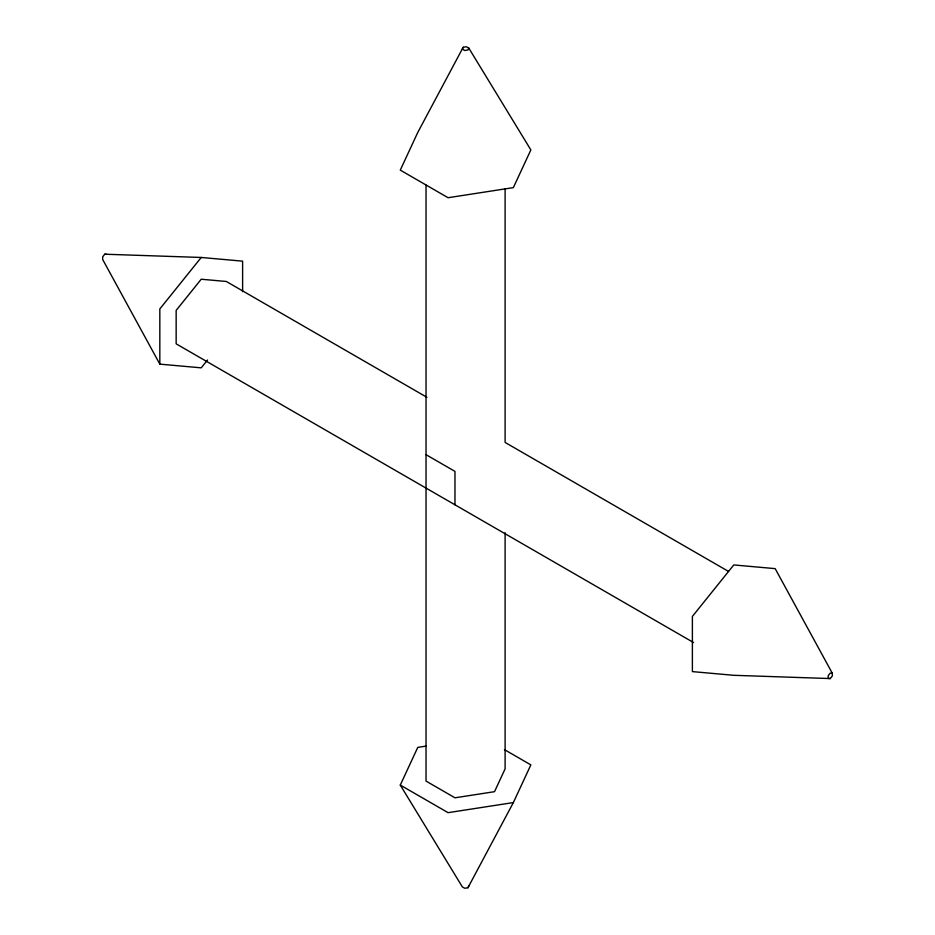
<?xml version="1.0" encoding="UTF-8"?>
<svg xmlns="http://www.w3.org/2000/svg" width="935" height="935" viewBox="0 0 935 935"><rect width="100%" height="100%" fill="white"/><g stroke="black" fill="none" stroke-linecap="round" stroke-linejoin="round"><path stroke-width="1.4" d="M463.199 47.253L462.334 49.123L464.707 50.49L467.944 49.987L468.809 48.117L466.436 46.75L463.199 47.253L417.781 132.431L400.285 170.123L448.075 197.717L513.362 187.619L530.858 149.927L468.809 48.117M504.444 749.625L530.858 764.877L513.362 802.569L467.944 887.747L464.707 888.25L462.334 886.883L400.285 785.073L417.781 747.381L426.29 746.072M467.944 887.747L468.809 885.877M242.609 291.662L242.609 261.157L201.224 257.464L104.743 254.215L102.686 256.763L102.686 259.498L159.827 364.136L201.224 367.841L207.523 359.998M201.224 257.464L159.827 308.947L159.827 364.136M830.257 678.565L832.314 676.005L832.314 673.27L775.173 568.632L733.776 564.939L692.391 616.422L692.391 671.611L733.776 675.304L830.257 678.565L828.211 678.378L828.211 675.643L830.257 673.083L832.314 673.27M513.362 802.569L448.075 812.667L400.285 785.073M104.743 254.215L106.789 254.39M426.944 397.317L226.282 281.47L201.224 279.226L176.154 310.408L176.154 343.835L693.571 642.555M728.552 571.449L505.11 442.442L505.11 188.882M426.033 454.679L454.971 471.392L454.971 504.806M505.11 532.716L505.11 768.862L494.51 791.688L454.971 797.8L426.033 781.087L426.033 185.083"/></g></svg>
